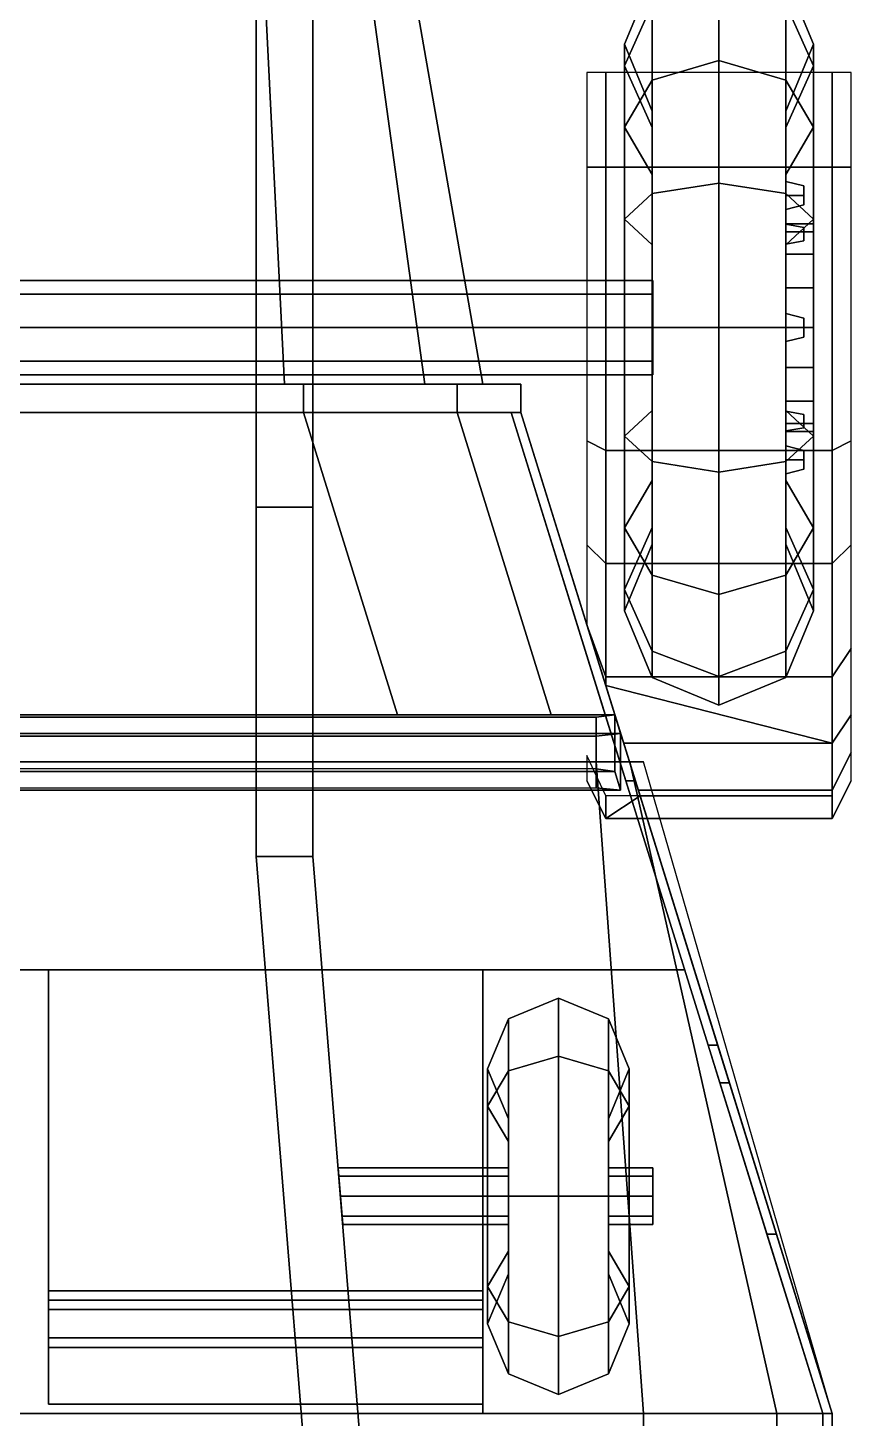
# Model space of a CAD drawing. Header units: millimetres. Extents: x -0.9 to 0.9, y -1.94 to 2.15.
# Drawn here: x 0.028 to 0.9, y -0.085 to 1.388 of the extents above; entities that cross this region are included whole.
import ezdxf

# ---------------------------------------------------------------- set-up
doc = ezdxf.new("R2010")
doc.units = ezdxf.units.MM
for name, color, linetype in [('fenders', 6, 'Continuous'), ('frame', 5, 'Continuous'), ('internals', 3, 'Continuous'), ('tent', 4, 'Continuous'), ('wheels', 2, 'Continuous')]:
    doc.layers.add(name, color=color, linetype=linetype)

msp = doc.modelspace()

# ---------------------------------------------------------------- linework, layer by layer
for points in [[(-0.51, 1.01, 0.62), (-0.37, 1.81, 0.62), (0.37, 1.81, 0.62), (0.51, 1.01, 0.62)], [(0.26, 1.81, 1.08), (-0.26, 1.81, 1.08), (-0.3, 1.01, 1.18), (0.3, 1.01, 1.18)], [(0.3378, 1.81, 1.0478), (0.26, 1.81, 1.08), (0.3, 1.01, 1.18), (0.4485, 1.01, 1.1185)], [(0.37, 1.81, 0.97), (0.3378, 1.81, 1.0478), (0.4485, 1.01, 1.1185), (0.51, 1.01, 0.97)], [(0.51, 1.01, 0.62), (0.37, 1.81, 0.62), (0.37, 1.81, 0.97), (0.51, 1.01, 0.97)], [(0.55, 1.01, 0.62), (0.55, 0.98, 0.62), (-0.55, 0.98, 0.62), (-0.55, 1.01, 0.62)], [(-0.3, 1.01, 1.18), (-0.32, 1.01, 1.2), (0.32, 1.01, 1.2), (0.3, 1.01, 1.18)], [(-0.32, 1.01, 1.2), (-0.32, 0.98, 1.2), (0.32, 0.98, 1.2), (0.32, 1.01, 1.2)], [(0.4485, 1.01, 1.1185), (0.3, 1.01, 1.18), (0.32, 1.01, 1.2), (0.4826, 1.01, 1.1326)], [(0.4826, 1.01, 1.1326), (0.32, 1.01, 1.2), (0.32, 0.98, 1.2), (0.4826, 0.98, 1.1326)], [(0.55, 1.01, 0.97), (0.51, 1.01, 0.97), (0.4485, 1.01, 1.1185), (0.4826, 1.01, 1.1326)], [(0.55, 1.01, 0.97), (0.4826, 1.01, 1.1326), (0.4826, 0.98, 1.1326), (0.55, 0.98, 0.97)], [(0.55, 1.01, 0.62), (0.51, 1.01, 0.62), (0.51, 1.01, 0.97), (0.55, 1.01, 0.97)], [(0.55, 0.98, 0.97), (0.55, 0.98, 0.62), (0.55, 1.01, 0.62), (0.55, 1.01, 0.97)], [(0.32, 0.98, 1.2), (-0.32, 0.98, 1.2), (-0.4196, 0.66, 1.3), (0.4196, 0.66, 1.3)], [(0.4826, 0.98, 1.1326), (0.32, 0.98, 1.2), (0.4196, 0.66, 1.3), (0.5823, 0.66, 1.2326)], [(0.55, 0.98, 0.97), (0.4826, 0.98, 1.1326), (0.5823, 0.66, 1.2326), (0.6496, 0.66, 1.07)], [(0.7586, 0.31, 0.86), (0.88, -0.08, 0.62), (0.55, 0.98, 0.62), (0.6714, 0.59, 0.86)], [(0.6496, 0.66, 0.86), (0.6714, 0.59, 0.86), (0.55, 0.98, 0.62), (0.6496, 0.66, 0.86)], [(0.55, 0.98, 0.62), (0.55, 0.98, 0.97), (0.6496, 0.66, 1.07), (0.6496, 0.66, 0.86)], [(-0.6496, 0.66, 1.3), (-0.63, 0.6573, 1.32), (0.63, 0.6573, 1.32), (0.6496, 0.66, 1.3)], [(-0.63, 0.6573, 1.32), (-0.63, 0.6373, 1.32), (0.63, 0.6373, 1.32), (0.63, 0.6573, 1.32)], [(0.5823, 0.66, 1.2326), (0.4196, 0.66, 1.3), (0.6496, 0.66, 1.3)], [(0.6496, 0.6, 1.74), (0.6496, 0.66, 1.3), (0.63, 0.6573, 1.32), (0.63, 0.6027, 1.72)], [(0.63, 0.6027, 1.72), (0.63, 0.6573, 1.32), (0.63, 0.6373, 1.32), (0.63, 0.5827, 1.72)], [(0.6558, 0.58, 1.74), (0.6558, 0.64, 1.3), (0.6496, 0.66, 1.3), (0.6496, 0.6, 1.74)], [(0.6496, 0.66, 1.3), (0.6558, 0.64, 1.3), (0.6558, 0.64, 1.07), (0.6496, 0.66, 1.07)], [(0.6496, 0.66, 0.94), (0.6714, 0.59, 0.86), (0.6496, 0.66, 0.86), (0.6496, 0.66, 0.94)], [(-0.63, 0.6373, 1.32), (-0.6558, 0.64, 1.3), (0.6558, 0.64, 1.3), (0.63, 0.6373, 1.32)], [(0.63, 0.5827, 1.72), (0.63, 0.6373, 1.32), (0.6558, 0.64, 1.3), (0.6558, 0.58, 1.74)], [(-0.6496, 0.6, 1.74), (-0.6558, 0.58, 1.74), (0.6558, 0.58, 1.74), (0.6496, 0.6, 1.74)], [(-0.63, 0.6027, 1.72), (-0.6496, 0.6, 1.74), (0.6496, 0.6, 1.74), (0.63, 0.6027, 1.72)], [(-0.6558, 0.58, 1.74), (-0.63, 0.5827, 1.72), (0.63, 0.5827, 1.72), (0.6558, 0.58, 1.74)], [(0.51, 0.39, 0.78), (0.51, 0.39, 0.68), (0.05, 0.39, 0.68), (0.05, 0.39, 0.78)], [(0.05, 0.39, 0.78), (0.05, 0.03, 0.75), (0.51, 0.03, 0.75), (0.51, 0.39, 0.78)], [(0.05, 0.39, 0.68), (0.05, 0, 0.68), (0.05, 0.03, 0.75), (0.05, 0.39, 0.78)], [(0.51, 0.03, 0.75), (0.51, 0, 0.68), (0.51, 0.39, 0.68), (0.51, 0.39, 0.78)], [(0.771, 0.27, 0.9), (0.88, -0.08, 0.62), (0.88, -0.08, 0.62), (0.7586, 0.31, 0.86)], [(0.8208, 0.11, 1.3), (0.88, -0.08, 0.62), (0.88, -0.08, 0.62), (0.771, 0.27, 0.9)], [(0.88, -0.08, 0.97), (0.88, -0.08, 0.62), (0.88, -0.08, 0.62), (0.8208, 0.11, 1.3)], [(0.88, -0.08, 1.3), (0.88, -0.08, 0.97), (0.88, -0.08, 0.97), (0.8208, 0.11, 1.3)], [(0.05, 0.05, 0.95), (0.05, 0.05, 1.11), (0.51, 0.05, 1.11), (0.51, 0.05, 0.95)], [(0.51, 0.05, 0.95), (0.51, 0, 0.93), (0.05, 0, 0.93), (0.05, 0.05, 0.95)], [(0.05, 0.05, 1.11), (0.05, 0.04, 1.21), (0.51, 0.04, 1.21), (0.51, 0.05, 1.11)], [(0.05, -0.07, 1.26), (0.05, -0.01, 1.26), (0.05, 0.04, 1.21), (0.05, 0.05, 1.11)], [(0.05, 0, 0.93), (0.05, -0.07, 1.26), (0.05, 0.05, 1.11), (0.05, 0.05, 0.95)], [(0.51, 0.04, 1.21), (0.51, -0.01, 1.26), (0.51, -0.07, 1.26), (0.51, 0.05, 1.11)], [(0.51, 0.05, 1.11), (0.51, -0.07, 1.26), (0.51, 0, 0.93), (0.51, 0.05, 0.95)], [(0.05, 0.04, 1.21), (0.05, -0.01, 1.26), (0.51, -0.01, 1.26), (0.51, 0.04, 1.21)], [(0.05, 0.03, 0.75), (0.05, 0, 0.93), (0.51, 0, 0.93), (0.51, 0.03, 0.75)], [(0.05, 0, 0.68), (0.05, -0.07, 1.26), (0.05, 0, 0.93), (0.05, 0.03, 0.75)], [(0.51, 0, 0.93), (0.51, -0.07, 1.26), (0.51, 0, 0.68), (0.51, 0.03, 0.75)], [(0.51, 0, 0.68), (0.51, -0.07, 1.26), (0.05, -0.07, 1.26), (0.05, 0, 0.68)], [(0.51, -0.07, 1.26), (0.51, -0.01, 1.26), (0.05, -0.01, 1.26), (0.05, -0.07, 1.26)], [(0.88, -0.5, 0.97), (0.88, -0.6, 0.62), (0.88, -0.08, 0.62), (0.88, -0.08, 0.97)]]:
    msp.add_3dface(points)
at = {"layer": 'fenders'}
for points in [[(0.62, 1.34, 0.88), (0.62, 1.24, 0.91), (0.64, 1.24, 0.93), (0.64, 1.34, 0.9)], [(0.64, 1.34, 0.9), (0.64, 1.24, 0.93), (0.88, 1.24, 0.93), (0.88, 1.34, 0.9)], [(0.88, 1.34, 0.9), (0.88, 1.24, 0.93), (0.9, 1.24, 0.91), (0.9, 1.34, 0.88)], [(0.62, 1.24, 0.91), (0.62, 0.95, 0.91), (0.64, 0.94, 0.93), (0.64, 1.24, 0.93)], [(0.64, 1.24, 0.93), (0.64, 0.94, 0.93), (0.88, 0.94, 0.93), (0.88, 1.24, 0.93)], [(0.88, 1.24, 0.93), (0.88, 0.94, 0.93), (0.9, 0.95, 0.91), (0.9, 1.24, 0.91)], [(0.62, 0.95, 0.91), (0.62, 0.84, 0.88), (0.64, 0.82, 0.9), (0.64, 0.94, 0.93)], [(0.88, 0.94, 0.93), (0.88, 0.82, 0.9), (0.9, 0.84, 0.88), (0.9, 0.95, 0.91)], [(0.64, 0.94, 0.93), (0.64, 0.82, 0.9), (0.88, 0.82, 0.9), (0.88, 0.94, 0.93)], [(0.62, 0.84, 0.88), (0.62, 0.7552, 0.8183), (0.64, 0.7, 0.82), (0.64, 0.82, 0.9)], [(0.88, 0.82, 0.9), (0.88, 0.7, 0.82), (0.9, 0.73, 0.8), (0.9, 0.84, 0.88)], [(0.64, 0.82, 0.9), (0.64, 0.7, 0.82), (0.88, 0.7, 0.82), (0.88, 0.82, 0.9)], [(0.62, 0.7552, 0.8183), (0.62, 0.7552, 0.8183), (0.64, 0.6909, 0.8096), (0.64, 0.7, 0.82)], [(0.88, 0.7, 0.82), (0.88, 0.63, 0.74), (0.9, 0.66, 0.71), (0.9, 0.73, 0.8)], [(0.64, 0.7, 0.82), (0.64, 0.6909, 0.8096), (0.88, 0.63, 0.74), (0.88, 0.7, 0.82)], [(0.64, 0.6909, 0.8096), (0.659, 0.63, 0.74), (0.88, 0.63, 0.74)], [(0.88, 0.63, 0.74), (0.88, 0.58, 0.64), (0.9, 0.62, 0.63), (0.9, 0.66, 0.71)], [(0.659, 0.63, 0.74), (0.6745, 0.58, 0.64), (0.88, 0.58, 0.64), (0.88, 0.63, 0.74)], [(0.88, 0.58, 0.64), (0.88, 0.55, 0.54), (0.9, 0.59, 0.53), (0.9, 0.62, 0.63)], [(0.62, 0.617, 0.62), (0.62, 0.59, 0.53), (0.64, 0.55, 0.54), (0.64, 0.574, 0.62)], [(0.62, 0.59, 0.53), (0.62, 0.59, 0.49), (0.64, 0.55, 0.49), (0.64, 0.55, 0.54)], [(0.88, 0.55, 0.54), (0.88, 0.55, 0.49), (0.9, 0.59, 0.49), (0.9, 0.59, 0.53)], [(0.6745, 0.58, 0.64), (0.6764, 0.574, 0.62), (0.88, 0.574, 0.62), (0.88, 0.58, 0.64)], [(0.64, 0.574, 0.62), (0.64, 0.55, 0.54), (0.64, 0.55, 0.54), (0.6764, 0.574, 0.62)], [(0.6764, 0.574, 0.62), (0.64, 0.55, 0.54), (0.88, 0.55, 0.54), (0.88, 0.574, 0.62)], [(0.64, 0.55, 0.54), (0.64, 0.55, 0.49), (0.88, 0.55, 0.49), (0.88, 0.55, 0.54)]]:
    msp.add_3dface(points, dxfattribs=at)
at = {"layer": 'frame'}
for points in [[(0.27, 2, 0.5), (0.33, 2, 0.5), (0.33, 0.88, 0.5), (0.27, 0.88, 0.5)], [(0.27, 0.88, 0.5), (0.27, 0.51, 0.63), (0.27, 1.51, 0.63), (0.27, 2, 0.5)], [(0.33, 2, 0.5), (0.33, 1.51, 0.63), (0.33, 0.51, 0.63), (0.33, 0.88, 0.5)], [(0.69, 1.12, 0.4), (0.69, 1.1054, 0.3646), (-0.69, 1.1054, 0.3646), (-0.69, 1.12, 0.4)], [(0.69, 1.1054, 0.4354), (0.69, 1.12, 0.4), (-0.69, 1.12, 0.4), (-0.69, 1.1054, 0.4354)], [(0.69, 1.1054, 0.3646), (0.69, 1.07, 0.35), (-0.69, 1.07, 0.35), (-0.69, 1.1054, 0.3646)], [(0.69, 1.07, 0.45), (0.69, 1.1054, 0.4354), (-0.69, 1.1054, 0.4354), (-0.69, 1.07, 0.45)], [(0.69, 1.07, 0.35), (0.69, 1.0346, 0.3646), (-0.69, 1.0346, 0.3646), (-0.69, 1.07, 0.35)], [(0.69, 1.0346, 0.4354), (0.69, 1.07, 0.45), (-0.69, 1.07, 0.45), (-0.69, 1.0346, 0.4354)], [(0.69, 1.0346, 0.3646), (0.69, 1.02, 0.4), (-0.69, 1.02, 0.4), (-0.69, 1.0346, 0.3646)], [(0.69, 1.02, 0.4), (0.69, 1.0346, 0.4354), (-0.69, 1.0346, 0.4354), (-0.69, 1.02, 0.4)], [(0.27, 0.88, 0.5), (0.33, 0.88, 0.5), (0.33, 0.51, 0.45), (0.27, 0.51, 0.45)], [(0.27, 0.51, 0.45), (0.27, 0.51, 0.63), (0.27, 0.51, 0.63), (0.27, 0.88, 0.5)], [(0.33, 0.88, 0.5), (0.33, 0.51, 0.63), (0.33, 0.51, 0.63), (0.33, 0.51, 0.45)], [(0.27, 0.51, 0.45), (0.33, 0.51, 0.45), (0.41, -0.48, 0.45), (0.35, -0.48, 0.45)], [(0.35, -0.48, 0.45), (0.35, -0.48, 0.63), (0.27, 0.51, 0.63), (0.27, 0.51, 0.45)], [(0.33, 0.51, 0.45), (0.33, 0.51, 0.63), (0.41, -0.48, 0.63), (0.41, -0.48, 0.45)], [(0.537, 0.18, 0.5), (0.537, 0.1712, 0.4788), (0.3574, 0.1712, 0.4788), (0.3567, 0.18, 0.5)], [(0.537, 0.1712, 0.5212), (0.537, 0.18, 0.5), (0.3567, 0.18, 0.5), (0.3574, 0.1712, 0.5212)], [(0.537, 0.1712, 0.4788), (0.537, 0.15, 0.47), (0.3591, 0.15, 0.47), (0.3574, 0.1712, 0.4788)], [(0.537, 0.15, 0.53), (0.537, 0.1712, 0.5212), (0.3574, 0.1712, 0.5212), (0.3591, 0.15, 0.53)], [(0.537, 0.1288, 0.5212), (0.537, 0.15, 0.53), (0.3591, 0.15, 0.53), (0.3608, 0.1288, 0.5212)], [(0.537, 0.15, 0.47), (0.537, 0.1288, 0.4788), (0.3608, 0.1288, 0.4788), (0.3591, 0.15, 0.47)], [(0.537, 0.12, 0.5), (0.537, 0.1288, 0.5212), (0.3608, 0.1288, 0.5212), (0.3615, 0.12, 0.5)], [(0.537, 0.1288, 0.4788), (0.537, 0.12, 0.5), (0.3615, 0.12, 0.5), (0.3608, 0.1288, 0.4788)]]:
    msp.add_3dface(points, dxfattribs=at)
at = {"layer": 'internals'}
for points in [[(-0.54, 0.98, 0.63), (-0.7237, 0.39, 0.63), (0.7237, 0.39, 0.63), (0.54, 0.98, 0.63)], [(0.54, 0.98, 0.63), (0.54, 0.98, 0.97), (-0.54, 0.98, 0.97), (-0.54, 0.98, 0.63)], [(0.6614, 0.59, 0.86), (0.6396, 0.66, 0.94), (0.54, 0.98, 0.97), (0.54, 0.98, 0.63)], [(0.7486, 0.31, 0.86), (0.6614, 0.59, 0.86), (0.54, 0.98, 0.63), (0.87, -0.08, 0.63)], [(0.6396, 0.66, 0.94), (0.6396, 0.66, 1.07), (0.54, 0.98, 0.97)], [(0.6496, 0.66, 0.94), (0.6496, 0.66, 1.07), (0.6396, 0.66, 1.07), (0.6396, 0.66, 0.94)], [(0.6714, 0.59, 0.86), (0.6496, 0.66, 0.94), (0.6396, 0.66, 0.94), (0.6614, 0.59, 0.86)], [(0.6558, 0.64, 1.3), (-0.6558, 0.64, 1.3), (-0.6558, 0.64, 1.07), (0.6558, 0.64, 1.07)], [(0.7586, 0.31, 0.86), (0.6714, 0.59, 0.86), (0.6614, 0.59, 0.86), (0.7486, 0.31, 0.86)], [(-0.51, 0.39, 0.63), (-0.51, -0.08, 0.63), (0.51, -0.08, 0.63), (0.51, 0.39, 0.63)], [(0.51, 0.39, 0.76), (0.51, 0.39, 0.63), (0.51, -0.08, 0.63), (0.51, -0.08, 0.76)], [(0.7237, 0.39, 0.76), (0.7237, 0.39, 0.63), (0.51, 0.39, 0.63), (0.51, 0.39, 0.76)], [(0.87, -0.08, 0.76), (0.7237, 0.39, 0.76), (0.51, 0.39, 0.76), (0.51, -0.08, 0.76)], [(0.761, 0.27, 0.9), (0.7486, 0.31, 0.86), (0.87, -0.08, 0.63), (0.87, -0.08, 0.97)], [(0.771, 0.27, 0.9), (0.7586, 0.31, 0.86), (0.7486, 0.31, 0.86), (0.761, 0.27, 0.9)], [(0.87, -0.08, 1.3), (0.8108, 0.11, 1.3), (0.761, 0.27, 0.9), (0.87, -0.08, 0.97)], [(0.8208, 0.11, 1.3), (0.771, 0.27, 0.9), (0.761, 0.27, 0.9), (0.8108, 0.11, 1.3)], [(0.88, -0.08, 1.3), (0.8208, 0.11, 1.3), (0.8108, 0.11, 1.3), (0.87, -0.08, 1.3)], [(0.6, -1.35, 0.76), (0.6, -0.57, 0.76), (-0.6, -0.08, 0.76), (-0.6, -1.35, 0.76)], [(0.87, -0.57, 0.76), (0.87, -0.08, 0.76), (-0.6, -0.08, 0.76), (0.6, -0.57, 0.76)], [(0.51, -0.08, 0.76), (0.51, -0.08, 0.63), (-0.51, -0.08, 0.63), (-0.51, -0.08, 0.76)], [(0.87, -0.5, 0.97), (0.87, -0.08, 0.97), (0.87, -0.08, 0.76), (0.87, -0.57, 0.76)], [(0.88, -0.08, 0.97), (0.88, -0.08, 1.3), (0.87, -0.08, 1.3), (0.87, -0.08, 0.97)], [(0.88, -0.5, 0.97), (0.88, -0.08, 0.97), (0.87, -0.08, 0.97), (0.87, -0.5, 0.97)]]:
    msp.add_3dface(points, dxfattribs=at)
at = {"layer": 'tent'}
for points in [[(0.68, 0.61, 1.72), (-0.68, 0.61, 1.72), (-0.6654, 0.61, 1.7554), (0.6654, 0.61, 1.7554)], [(0.63, 0.61, 1.77), (-0.63, 0.61, 1.77), (-0.68, -0.08, 1.99), (0.68, -0.08, 1.99)], [(0.6654, 0.61, 1.7554), (-0.6654, 0.61, 1.7554), (-0.63, 0.61, 1.77), (0.63, 0.61, 1.77)], [(0.6654, 0.61, 1.7554), (0.63, 0.61, 1.77), (0.68, -0.08, 1.99), (0.8214, -0.08, 1.9314)], [(0.68, 0.61, 1.72), (0.6654, 0.61, 1.7554), (0.8214, -0.08, 1.9314), (0.88, -0.08, 1.79)], [(0.68, -0.08, 1.99), (-0.68, -0.08, 1.99), (-0.68, -1.61, 1.99), (0.68, -1.61, 1.99)], [(0.8214, -0.08, 1.9314), (0.68, -0.08, 1.99), (0.68, -1.61, 1.99), (0.8214, -1.61, 1.9314)], [(0.88, -0.08, 1.79), (0.8214, -0.08, 1.9314), (0.8214, -1.61, 1.9314), (0.88, -1.61, 1.79)], [(0.88, -0.68, 1.74), (0.88, -0.08, 1.79), (0.88, -1.61, 1.79), (0.88, -1.0745, 1.74)], [(0.88, -0.56, 1.32), (0.88, -0.08, 1.79), (0.88, -0.68, 1.74), (0.88, -0.68, 1.37)]]:
    msp.add_3dface(points, dxfattribs=at)
at = {"layer": 'wheels'}
for points in [[(0.66, 1.3472, 0.5148), (0.6893, 1.4125, 0.5419), (0.6893, 1.4407, 0.4), (0.66, 1.37, 0.4)], [(0.66, 1.37, 0.4), (0.6893, 1.4407, 0.4), (0.6893, 1.4125, 0.2581), (0.66, 1.3472, 0.2852)], [(0.6893, 1.3321, 0.6621), (0.76, 1.3528, 0.6828), (0.76, 1.4396, 0.5531), (0.6893, 1.4125, 0.5419)], [(0.6893, 1.4125, 0.2581), (0.76, 1.4396, 0.2469), (0.76, 1.3528, 0.1172), (0.6893, 1.3321, 0.1379)], [(0.76, 1.3528, 0.6828), (0.8307, 1.3321, 0.6621), (0.8307, 1.4125, 0.5419), (0.76, 1.4396, 0.5531)], [(0.76, 1.4396, 0.2469), (0.8307, 1.4125, 0.2581), (0.8307, 1.3321, 0.1379), (0.76, 1.3528, 0.1172)], [(0.8307, 1.4125, 0.5419), (0.86, 1.3472, 0.5148), (0.86, 1.37, 0.4), (0.8307, 1.4407, 0.4)], [(0.8307, 1.4407, 0.4), (0.86, 1.37, 0.4), (0.86, 1.3472, 0.2852), (0.8307, 1.4125, 0.2581)], [(0.66, 1.2821, 0.6121), (0.6893, 1.3321, 0.6621), (0.6893, 1.4125, 0.5419), (0.66, 1.3472, 0.5148)], [(0.66, 1.3472, 0.2852), (0.6893, 1.4125, 0.2581), (0.6893, 1.3321, 0.1379), (0.66, 1.2821, 0.1879)], [(0.8307, 1.3321, 0.6621), (0.86, 1.2821, 0.6121), (0.86, 1.3472, 0.5148), (0.8307, 1.4125, 0.5419)], [(0.8307, 1.4125, 0.2581), (0.86, 1.3472, 0.2852), (0.86, 1.2821, 0.1879), (0.8307, 1.3321, 0.1379)], [(0.6893, 1.2818, 0.4877), (0.66, 1.3472, 0.5148), (0.66, 1.37, 0.4), (0.6893, 1.2993, 0.4)], [(0.6893, 1.2993, 0.4), (0.66, 1.37, 0.4), (0.66, 1.3472, 0.2852), (0.6893, 1.2818, 0.3123)], [(0.86, 1.3472, 0.5148), (0.8307, 1.2818, 0.4877), (0.8307, 1.2993, 0.4), (0.86, 1.37, 0.4)], [(0.86, 1.37, 0.4), (0.8307, 1.2993, 0.4), (0.8307, 1.2818, 0.3123), (0.86, 1.3472, 0.2852)], [(0.6893, 1.2321, 0.5621), (0.66, 1.2821, 0.6121), (0.66, 1.3472, 0.5148), (0.6893, 1.2818, 0.4877)], [(0.6893, 1.2818, 0.3123), (0.66, 1.3472, 0.2852), (0.66, 1.2821, 0.1879), (0.6893, 1.2321, 0.2379)], [(0.6893, 1.2119, 0.7425), (0.76, 1.2231, 0.7696), (0.76, 1.3528, 0.6828), (0.6893, 1.3321, 0.6621)], [(0.6893, 1.3321, 0.1379), (0.76, 1.3528, 0.1172), (0.76, 1.2231, 0.0304), (0.6893, 1.2119, 0.0575)], [(0.76, 1.2231, 0.7696), (0.8307, 1.2119, 0.7425), (0.8307, 1.3321, 0.6621), (0.76, 1.3528, 0.6828)], [(0.76, 1.3528, 0.1172), (0.8307, 1.3321, 0.1379), (0.8307, 1.2119, 0.0575), (0.76, 1.2231, 0.0304)], [(0.86, 1.2821, 0.6121), (0.8307, 1.2321, 0.5621), (0.8307, 1.2818, 0.4877), (0.86, 1.3472, 0.5148)], [(0.86, 1.3472, 0.2852), (0.8307, 1.2818, 0.3123), (0.8307, 1.2321, 0.2379), (0.86, 1.2821, 0.1879)], [(0.66, 1.1848, 0.6772), (0.6893, 1.2119, 0.7425), (0.6893, 1.3321, 0.6621), (0.66, 1.2821, 0.6121)], [(0.66, 1.2821, 0.1879), (0.6893, 1.3321, 0.1379), (0.6893, 1.2119, 0.0575), (0.66, 1.1848, 0.1228)], [(0.8307, 1.2119, 0.7425), (0.86, 1.1848, 0.6772), (0.86, 1.2821, 0.6121), (0.8307, 1.3321, 0.6621)], [(0.8307, 1.3321, 0.1379), (0.86, 1.2821, 0.1879), (0.86, 1.1848, 0.1228), (0.8307, 1.2119, 0.0575)], [(0.6893, 1.2818, 0.4877), (0.6893, 1.2993, 0.4), (0.6893, 1.2818, 0.3123), (0.6893, 1.2321, 0.2379)], [(0.8307, 1.2818, 0.4877), (0.8307, 1.21, 0.4148), (0.8307, 1.2248, 0.4), (0.8307, 1.2993, 0.4)], [(0.8307, 1.2993, 0.4), (0.8307, 1.2248, 0.4), (0.8307, 1.21, 0.3852), (0.8307, 1.2818, 0.3123)], [(0.6893, 1.1577, 0.6118), (0.66, 1.1848, 0.6772), (0.66, 1.2821, 0.6121), (0.6893, 1.2321, 0.5621)], [(0.6893, 1.2321, 0.2379), (0.66, 1.2821, 0.1879), (0.66, 1.1848, 0.1228), (0.6893, 1.1577, 0.1882)], [(0.6893, 1.2321, 0.5621), (0.6893, 1.2818, 0.4877), (0.6893, 1.2321, 0.2379), (0.6893, 1.1577, 0.1882)], [(0.86, 1.1848, 0.6772), (0.8307, 1.1577, 0.6118), (0.8307, 1.2321, 0.5621), (0.86, 1.2821, 0.6121)], [(0.86, 1.2821, 0.1879), (0.8307, 1.2321, 0.2379), (0.8307, 1.1577, 0.1882), (0.86, 1.1848, 0.1228)], [(0.8307, 1.21, 0.4148), (0.8307, 1.2818, 0.4877), (0.8307, 1.2818, 0.4877), (0.8307, 1.1716, 0.4421)], [(0.8307, 1.2818, 0.4877), (0.8307, 1.1795, 0.4885), (0.8307, 1.1795, 0.4885), (0.8307, 1.1716, 0.4421)], [(0.8307, 1.2321, 0.5621), (0.8307, 1.1795, 0.5095), (0.8307, 1.1795, 0.4885), (0.8307, 1.2818, 0.4877)], [(0.8307, 1.1795, 0.3115), (0.8307, 1.2818, 0.3123), (0.8307, 1.2818, 0.3123), (0.8307, 1.1716, 0.3579)], [(0.8307, 1.2818, 0.3123), (0.8307, 1.1795, 0.3115), (0.8307, 1.1795, 0.2905), (0.8307, 1.2321, 0.2379)], [(0.8307, 1.2818, 0.3123), (0.8307, 1.21, 0.3852), (0.8307, 1.21, 0.3852), (0.8307, 1.1716, 0.3579)], [(0.6893, 1.1577, 0.6118), (0.6893, 1.2321, 0.5621), (0.6893, 1.1577, 0.1882), (0.6893, 1.07, 0.1707)], [(0.6893, 1.07, 0.7707), (0.76, 1.07, 0.8), (0.76, 1.2231, 0.7696), (0.6893, 1.2119, 0.7425)], [(0.6893, 1.2119, 0.0575), (0.76, 1.2231, 0.0304), (0.76, 1.07), (0.6893, 1.07, 0.0293)], [(0.76, 1.07, 0.8), (0.8307, 1.07, 0.7707), (0.8307, 1.2119, 0.7425), (0.76, 1.2231, 0.7696)], [(0.76, 1.2231, 0.0304), (0.8307, 1.2119, 0.0575), (0.8307, 1.07, 0.0293), (0.76, 1.07)], [(0.8307, 1.1577, 0.6118), (0.8307, 1.1585, 0.5095), (0.8307, 1.1795, 0.5095), (0.8307, 1.2321, 0.5621)], [(0.8307, 1.2321, 0.2379), (0.8307, 1.1795, 0.2905), (0.8307, 1.1585, 0.2905), (0.8307, 1.1577, 0.1882)], [(0.8307, 1.2248, 0.4), (0.8307, 1.21, 0.4148), (0.85, 1.21, 0.41), (0.85, 1.22, 0.4)], [(0.8307, 1.21, 0.3852), (0.8307, 1.2248, 0.4), (0.85, 1.22, 0.4), (0.85, 1.21, 0.39)], [(0.66, 1.07, 0.7), (0.6893, 1.07, 0.7707), (0.6893, 1.2119, 0.7425), (0.66, 1.1848, 0.6772)], [(0.66, 1.1848, 0.1228), (0.6893, 1.2119, 0.0575), (0.6893, 1.07, 0.0293), (0.66, 1.07, 0.1)], [(0.8307, 1.07, 0.7707), (0.86, 1.07, 0.7), (0.86, 1.1848, 0.6772), (0.8307, 1.2119, 0.7425)], [(0.8307, 1.2119, 0.0575), (0.86, 1.1848, 0.1228), (0.86, 1.07, 0.1), (0.8307, 1.07, 0.0293)], [(0.8307, 1.1952, 0.4), (0.8307, 1.21, 0.4148), (0.8307, 1.1716, 0.4421), (0.8307, 1.18, 0.4)], [(0.8307, 1.21, 0.4148), (0.8307, 1.1952, 0.4), (0.85, 1.2, 0.4), (0.85, 1.21, 0.41)], [(0.8307, 1.1952, 0.4), (0.8307, 1.21, 0.3852), (0.85, 1.21, 0.39), (0.85, 1.2, 0.4)], [(0.8307, 1.21, 0.3852), (0.8307, 1.1952, 0.4), (0.8307, 1.18, 0.4), (0.8307, 1.1716, 0.3579)], [(0.85, 1.21, 0.39), (0.85, 1.22, 0.4), (0.85, 1.21, 0.41), (0.85, 1.2, 0.4)], [(0.6893, 1.07, 0.6293), (0.66, 1.07, 0.7), (0.66, 1.1848, 0.6772), (0.6893, 1.1577, 0.6118)], [(0.6893, 1.1577, 0.1882), (0.66, 1.1848, 0.1228), (0.66, 1.07, 0.1), (0.6893, 1.07, 0.1707)], [(0.86, 1.07, 0.7), (0.8307, 1.07, 0.6293), (0.8307, 1.1577, 0.6118), (0.86, 1.1848, 0.6772)], [(0.86, 1.1848, 0.1228), (0.8307, 1.1577, 0.1882), (0.8307, 1.07, 0.1707), (0.86, 1.07, 0.1)], [(0.8307, 1.18, 0.4), (0.8307, 1.1716, 0.4421), (0.86, 1.1716, 0.4421), (0.86, 1.18, 0.4)], [(0.8307, 1.1716, 0.3579), (0.8307, 1.18, 0.4), (0.86, 1.18, 0.4), (0.86, 1.1716, 0.3579)], [(0.8307, 1.1795, 0.4885), (0.8307, 1.1585, 0.4885), (0.8307, 1.1478, 0.4778), (0.8307, 1.1716, 0.4421)], [(0.8307, 1.1795, 0.5095), (0.8307, 1.1585, 0.5095), (0.85, 1.1619, 0.5061), (0.85, 1.1761, 0.5061)], [(0.8307, 1.1795, 0.4885), (0.8307, 1.1795, 0.5095), (0.85, 1.1761, 0.5061), (0.85, 1.1761, 0.4919)], [(0.8307, 1.1585, 0.4885), (0.8307, 1.1795, 0.4885), (0.85, 1.1761, 0.4919), (0.85, 1.1619, 0.4919)], [(0.8307, 1.1585, 0.3115), (0.8307, 1.1795, 0.3115), (0.8307, 1.1716, 0.3579), (0.8307, 1.1478, 0.3222)], [(0.8307, 1.1795, 0.3115), (0.8307, 1.1585, 0.3115), (0.85, 1.1619, 0.3081), (0.85, 1.1761, 0.3081)], [(0.8307, 1.1795, 0.2905), (0.8307, 1.1795, 0.3115), (0.85, 1.1761, 0.3081), (0.85, 1.1761, 0.2939)], [(0.8307, 1.1585, 0.2905), (0.8307, 1.1795, 0.2905), (0.85, 1.1761, 0.2939), (0.85, 1.1619, 0.2939)], [(0.86, 1.1716, 0.4421), (0.86, 0.9922, 0.3222), (0.86, 1.0279, 0.2984), (0.86, 1.18, 0.4)], [(0.86, 1.18, 0.4), (0.86, 1.0279, 0.2984), (0.86, 1.07, 0.29), (0.86, 1.1716, 0.3579)], [(0.8307, 1.1716, 0.4421), (0.8307, 1.1478, 0.4778), (0.86, 1.1478, 0.4778), (0.86, 1.1716, 0.4421)], [(0.8307, 1.1478, 0.3222), (0.8307, 1.1716, 0.3579), (0.86, 1.1716, 0.3579), (0.86, 1.1478, 0.3222)], [(0.85, 1.1761, 0.4919), (0.85, 1.1761, 0.5061), (0.85, 1.1619, 0.5061), (0.85, 1.1619, 0.4919)], [(0.85, 1.1619, 0.2939), (0.85, 1.1761, 0.2939), (0.85, 1.1761, 0.3081), (0.85, 1.1619, 0.3081)], [(0.86, 1.1716, 0.3579), (0.86, 1.07, 0.29), (0.86, 1.1121, 0.2984), (0.86, 1.1478, 0.3222)], [(0.86, 1.1478, 0.4778), (0.86, 0.9684, 0.3579), (0.86, 0.9922, 0.3222), (0.86, 1.1716, 0.4421)], [(0.6893, 1.07, 0.6293), (0.6893, 1.1577, 0.6118), (0.6893, 1.07, 0.1707), (0.6893, 0.9823, 0.1882)], [(0.8307, 1.1585, 0.5095), (0.8307, 1.1585, 0.4885), (0.85, 1.1619, 0.4919), (0.85, 1.1619, 0.5061)], [(0.8307, 1.1585, 0.3115), (0.8307, 1.1585, 0.2905), (0.85, 1.1619, 0.2939), (0.85, 1.1619, 0.3081)], [(0.8307, 1.1585, 0.5095), (0.8307, 1.1577, 0.6118), (0.8307, 1.1577, 0.6118), (0.8307, 1.1121, 0.5016)], [(0.8307, 1.1585, 0.4885), (0.8307, 1.1585, 0.5095), (0.8307, 1.1121, 0.5016), (0.8307, 1.1478, 0.4778)], [(0.8307, 1.1577, 0.1882), (0.8307, 1.1585, 0.2905), (0.8307, 1.1585, 0.2905), (0.8307, 1.1121, 0.2984)], [(0.8307, 1.1585, 0.2905), (0.8307, 1.1585, 0.3115), (0.8307, 1.1478, 0.3222), (0.8307, 1.1121, 0.2984)], [(0.8307, 1.1577, 0.6118), (0.8307, 1.0848, 0.54), (0.8307, 1.0848, 0.54), (0.8307, 1.1121, 0.5016)], [(0.8307, 1.07, 0.6293), (0.8307, 1.07, 0.5548), (0.8307, 1.0848, 0.54), (0.8307, 1.1577, 0.6118)], [(0.8307, 1.0848, 0.26), (0.8307, 1.1577, 0.1882), (0.8307, 1.1577, 0.1882), (0.8307, 1.1121, 0.2984)], [(0.8307, 1.1577, 0.1882), (0.8307, 1.0848, 0.26), (0.8307, 1.07, 0.2452), (0.8307, 1.07, 0.1707)], [(0.8307, 1.1478, 0.4778), (0.8307, 1.1121, 0.5016), (0.86, 1.1121, 0.5016), (0.86, 1.1478, 0.4778)], [(0.8307, 1.1121, 0.2984), (0.8307, 1.1478, 0.3222), (0.86, 1.1478, 0.3222), (0.86, 1.1121, 0.2984)], [(0.86, 1.1121, 0.5016), (0.86, 0.96, 0.4), (0.86, 0.9684, 0.3579), (0.86, 1.1478, 0.4778)], [(0.8307, 1.1121, 0.5016), (0.8307, 1.07, 0.51), (0.86, 1.07, 0.51), (0.86, 1.1121, 0.5016)], [(0.8307, 1.0848, 0.54), (0.8307, 1.07, 0.5252), (0.8307, 1.07, 0.51), (0.8307, 1.1121, 0.5016)], [(0.8307, 1.07, 0.29), (0.8307, 1.1121, 0.2984), (0.86, 1.1121, 0.2984), (0.86, 1.07, 0.29)], [(0.8307, 1.07, 0.2748), (0.8307, 1.0848, 0.26), (0.8307, 1.1121, 0.2984), (0.8307, 1.07, 0.29)], [(0.86, 1.07, 0.51), (0.86, 0.9684, 0.4421), (0.86, 0.96, 0.4), (0.86, 1.1121, 0.5016)], [(0.8307, 1.0848, 0.54), (0.8307, 1.07, 0.5548), (0.85, 1.07, 0.55), (0.85, 1.08, 0.54)], [(0.8307, 1.07, 0.5252), (0.8307, 1.0848, 0.54), (0.85, 1.08, 0.54), (0.85, 1.07, 0.53)], [(0.8307, 1.0848, 0.26), (0.8307, 1.07, 0.2748), (0.85, 1.07, 0.27), (0.85, 1.08, 0.26)], [(0.8307, 1.07, 0.2452), (0.8307, 1.0848, 0.26), (0.85, 1.08, 0.26), (0.85, 1.07, 0.25)], [(0.85, 1.08, 0.54), (0.85, 1.07, 0.55), (0.85, 1.06, 0.54), (0.85, 1.07, 0.53)], [(0.85, 1.06, 0.26), (0.85, 1.07, 0.25), (0.85, 1.08, 0.26), (0.85, 1.07, 0.27)], [(0.6893, 0.9823, 0.6118), (0.66, 0.9552, 0.6772), (0.66, 1.07, 0.7), (0.6893, 1.07, 0.6293)], [(0.66, 0.9552, 0.6772), (0.6893, 0.9281, 0.7425), (0.6893, 1.07, 0.7707), (0.66, 1.07, 0.7)], [(0.6893, 1.07, 0.1707), (0.66, 1.07, 0.1), (0.66, 0.9552, 0.1228), (0.6893, 0.9823, 0.1882)], [(0.66, 1.07, 0.1), (0.6893, 1.07, 0.0293), (0.6893, 0.9281, 0.0575), (0.66, 0.9552, 0.1228)], [(0.6893, 0.9281, 0.7425), (0.76, 0.9169, 0.7696), (0.76, 1.07, 0.8), (0.6893, 1.07, 0.7707)], [(0.6893, 1.07, 0.0293), (0.76, 1.07), (0.76, 0.9169, 0.0304), (0.6893, 0.9281, 0.0575)], [(0.6893, 0.9823, 0.6118), (0.6893, 1.07, 0.6293), (0.6893, 0.9823, 0.1882), (0.6893, 0.9079, 0.2379)], [(0.76, 0.9169, 0.7696), (0.8307, 0.9281, 0.7425), (0.8307, 1.07, 0.7707), (0.76, 1.07, 0.8)], [(0.76, 1.07), (0.8307, 1.07, 0.0293), (0.8307, 0.9281, 0.0575), (0.76, 0.9169, 0.0304)], [(0.86, 0.9552, 0.6772), (0.8307, 0.9823, 0.6118), (0.8307, 1.07, 0.6293), (0.86, 1.07, 0.7)], [(0.8307, 0.9281, 0.7425), (0.86, 0.9552, 0.6772), (0.86, 1.07, 0.7), (0.8307, 1.07, 0.7707)], [(0.8307, 1.07, 0.51), (0.8307, 1.0279, 0.5016), (0.86, 1.0279, 0.5016), (0.86, 1.07, 0.51)], [(0.8307, 1.07, 0.5252), (0.8307, 1.0552, 0.54), (0.8307, 1.0279, 0.5016), (0.8307, 1.07, 0.51)], [(0.8307, 0.9823, 0.6118), (0.8307, 1.0552, 0.54), (0.8307, 1.07, 0.5548), (0.8307, 1.07, 0.6293)], [(0.8307, 1.0552, 0.54), (0.8307, 1.07, 0.5252), (0.85, 1.07, 0.53), (0.85, 1.06, 0.54)], [(0.8307, 1.07, 0.5548), (0.8307, 1.0552, 0.54), (0.85, 1.06, 0.54), (0.85, 1.07, 0.55)], [(0.86, 1.07, 0.1), (0.8307, 1.07, 0.1707), (0.8307, 0.9823, 0.1882), (0.86, 0.9552, 0.1228)], [(0.8307, 1.07, 0.0293), (0.86, 1.07, 0.1), (0.86, 0.9552, 0.1228), (0.8307, 0.9281, 0.0575)], [(0.8307, 1.0279, 0.2984), (0.8307, 1.07, 0.29), (0.86, 1.07, 0.29), (0.86, 1.0279, 0.2984)], [(0.8307, 1.0552, 0.26), (0.8307, 1.07, 0.2748), (0.8307, 1.07, 0.29), (0.8307, 1.0279, 0.2984)], [(0.8307, 1.07, 0.1707), (0.8307, 1.07, 0.2452), (0.8307, 1.0552, 0.26), (0.8307, 0.9823, 0.1882)], [(0.8307, 1.0552, 0.26), (0.8307, 1.07, 0.2452), (0.85, 1.07, 0.25), (0.85, 1.06, 0.26)], [(0.8307, 1.07, 0.2748), (0.8307, 1.0552, 0.26), (0.85, 1.06, 0.26), (0.85, 1.07, 0.27)], [(0.86, 1.0279, 0.5016), (0.86, 0.9922, 0.4778), (0.86, 0.9684, 0.4421), (0.86, 1.07, 0.51)], [(0.8307, 1.0552, 0.54), (0.8307, 0.9823, 0.6118), (0.8307, 0.9823, 0.6118), (0.8307, 1.0279, 0.5016)], [(0.8307, 0.9823, 0.1882), (0.8307, 1.0552, 0.26), (0.8307, 1.0552, 0.26), (0.8307, 1.0279, 0.2984)], [(0.8307, 1.0279, 0.5016), (0.8307, 0.9922, 0.4778), (0.86, 0.9922, 0.4778), (0.86, 1.0279, 0.5016)], [(0.8307, 0.9823, 0.6118), (0.8307, 0.9815, 0.5095), (0.8307, 0.9815, 0.5095), (0.8307, 1.0279, 0.5016)], [(0.8307, 0.9815, 0.5095), (0.8307, 0.9815, 0.4885), (0.8307, 0.9922, 0.4778), (0.8307, 1.0279, 0.5016)], [(0.8307, 0.9922, 0.3222), (0.8307, 1.0279, 0.2984), (0.86, 1.0279, 0.2984), (0.86, 0.9922, 0.3222)], [(0.8307, 0.9815, 0.2905), (0.8307, 0.9823, 0.1882), (0.8307, 0.9823, 0.1882), (0.8307, 1.0279, 0.2984)], [(0.8307, 0.9815, 0.3115), (0.8307, 0.9815, 0.2905), (0.8307, 1.0279, 0.2984), (0.8307, 0.9922, 0.3222)], [(0.8307, 0.9922, 0.4778), (0.8307, 0.9684, 0.4421), (0.86, 0.9684, 0.4421), (0.86, 0.9922, 0.4778)], [(0.8307, 0.9815, 0.4885), (0.8307, 0.9605, 0.4885), (0.8307, 0.9684, 0.4421), (0.8307, 0.9922, 0.4778)], [(0.8307, 0.9684, 0.3579), (0.8307, 0.9922, 0.3222), (0.86, 0.9922, 0.3222), (0.86, 0.9684, 0.3579)], [(0.8307, 0.9605, 0.3115), (0.8307, 0.9815, 0.3115), (0.8307, 0.9922, 0.3222), (0.8307, 0.9684, 0.3579)], [(0.6893, 0.9079, 0.5621), (0.66, 0.8579, 0.6121), (0.66, 0.9552, 0.6772), (0.6893, 0.9823, 0.6118)], [(0.6893, 0.9823, 0.1882), (0.66, 0.9552, 0.1228), (0.66, 0.8579, 0.1879), (0.6893, 0.9079, 0.2379)], [(0.6893, 0.9079, 0.5621), (0.6893, 0.9823, 0.6118), (0.6893, 0.9079, 0.2379), (0.6893, 0.8582, 0.3123)], [(0.86, 0.8579, 0.6121), (0.8307, 0.9079, 0.5621), (0.8307, 0.9823, 0.6118), (0.86, 0.9552, 0.6772)], [(0.8307, 0.9079, 0.5621), (0.8307, 0.9605, 0.5095), (0.8307, 0.9815, 0.5095), (0.8307, 0.9823, 0.6118)], [(0.86, 0.9552, 0.1228), (0.8307, 0.9823, 0.1882), (0.8307, 0.9079, 0.2379), (0.86, 0.8579, 0.1879)], [(0.8307, 0.9823, 0.1882), (0.8307, 0.9815, 0.2905), (0.8307, 0.9605, 0.2905), (0.8307, 0.9079, 0.2379)], [(0.8307, 0.9605, 0.4885), (0.8307, 0.9815, 0.4885), (0.85, 0.9781, 0.4919), (0.85, 0.9639, 0.4919)], [(0.8307, 0.9815, 0.5095), (0.8307, 0.9605, 0.5095), (0.85, 0.9639, 0.5061), (0.85, 0.9781, 0.5061)], [(0.8307, 0.9815, 0.4885), (0.8307, 0.9815, 0.5095), (0.85, 0.9781, 0.5061), (0.85, 0.9781, 0.4919)], [(0.8307, 0.9815, 0.2905), (0.8307, 0.9815, 0.3115), (0.85, 0.9781, 0.3081), (0.85, 0.9781, 0.2939)], [(0.8307, 0.9605, 0.2905), (0.8307, 0.9815, 0.2905), (0.85, 0.9781, 0.2939), (0.85, 0.9639, 0.2939)], [(0.8307, 0.9815, 0.3115), (0.8307, 0.9605, 0.3115), (0.85, 0.9639, 0.3081), (0.85, 0.9781, 0.3081)], [(0.85, 0.9781, 0.5061), (0.85, 0.9639, 0.5061), (0.85, 0.9639, 0.4919), (0.85, 0.9781, 0.4919)], [(0.85, 0.9639, 0.3081), (0.85, 0.9639, 0.2939), (0.85, 0.9781, 0.2939), (0.85, 0.9781, 0.3081)], [(0.8307, 0.9684, 0.4421), (0.8307, 0.96, 0.4), (0.86, 0.96, 0.4), (0.86, 0.9684, 0.4421)], [(0.8307, 0.93, 0.4148), (0.8307, 0.9448, 0.4), (0.8307, 0.96, 0.4), (0.8307, 0.9684, 0.4421)], [(0.8307, 0.8582, 0.4877), (0.8307, 0.93, 0.4148), (0.8307, 0.93, 0.4148), (0.8307, 0.9684, 0.4421)], [(0.8307, 0.9605, 0.4885), (0.8307, 0.8582, 0.4877), (0.8307, 0.8582, 0.4877), (0.8307, 0.9684, 0.4421)], [(0.8307, 0.8582, 0.3123), (0.8307, 0.9605, 0.3115), (0.8307, 0.9605, 0.3115), (0.8307, 0.9684, 0.3579)], [(0.8307, 0.96, 0.4), (0.8307, 0.9684, 0.3579), (0.86, 0.9684, 0.3579), (0.86, 0.96, 0.4)], [(0.8307, 0.9448, 0.4), (0.8307, 0.93, 0.3852), (0.8307, 0.9684, 0.3579), (0.8307, 0.96, 0.4)], [(0.8307, 0.93, 0.3852), (0.8307, 0.8582, 0.3123), (0.8307, 0.8582, 0.3123), (0.8307, 0.9684, 0.3579)], [(0.8307, 0.9605, 0.5095), (0.8307, 0.9605, 0.4885), (0.85, 0.9639, 0.4919), (0.85, 0.9639, 0.5061)], [(0.8307, 0.9605, 0.3115), (0.8307, 0.9605, 0.2905), (0.85, 0.9639, 0.2939), (0.85, 0.9639, 0.3081)], [(0.8307, 0.8582, 0.4877), (0.8307, 0.9605, 0.4885), (0.8307, 0.9605, 0.5095), (0.8307, 0.9079, 0.5621)], [(0.8307, 0.9079, 0.2379), (0.8307, 0.9605, 0.2905), (0.8307, 0.9605, 0.3115), (0.8307, 0.8582, 0.3123)], [(0.66, 0.8579, 0.6121), (0.6893, 0.8079, 0.6621), (0.6893, 0.9281, 0.7425), (0.66, 0.9552, 0.6772)], [(0.66, 0.9552, 0.1228), (0.6893, 0.9281, 0.0575), (0.6893, 0.8079, 0.1379), (0.66, 0.8579, 0.1879)], [(0.8307, 0.8079, 0.6621), (0.86, 0.8579, 0.6121), (0.86, 0.9552, 0.6772), (0.8307, 0.9281, 0.7425)], [(0.8307, 0.9281, 0.0575), (0.86, 0.9552, 0.1228), (0.86, 0.8579, 0.1879), (0.8307, 0.8079, 0.1379)], [(0.8307, 0.9448, 0.4), (0.8307, 0.93, 0.4148), (0.85, 0.93, 0.41), (0.85, 0.94, 0.4)], [(0.8307, 0.93, 0.3852), (0.8307, 0.9448, 0.4), (0.85, 0.94, 0.4), (0.85, 0.93, 0.39)], [(0.6893, 0.8079, 0.6621), (0.76, 0.7872, 0.6828), (0.76, 0.9169, 0.7696), (0.6893, 0.9281, 0.7425)], [(0.6893, 0.9281, 0.0575), (0.76, 0.9169, 0.0304), (0.76, 0.7872, 0.1172), (0.6893, 0.8079, 0.1379)], [(0.76, 0.7872, 0.6828), (0.8307, 0.8079, 0.6621), (0.8307, 0.9281, 0.7425), (0.76, 0.9169, 0.7696)], [(0.76, 0.9169, 0.0304), (0.8307, 0.9281, 0.0575), (0.8307, 0.8079, 0.1379), (0.76, 0.7872, 0.1172)], [(0.8307, 0.93, 0.4148), (0.8307, 0.9152, 0.4), (0.85, 0.92, 0.4), (0.85, 0.93, 0.41)], [(0.8307, 0.9152, 0.4), (0.8307, 0.93, 0.3852), (0.85, 0.93, 0.39), (0.85, 0.92, 0.4)], [(0.8307, 0.8407, 0.4), (0.8307, 0.9152, 0.4), (0.8307, 0.93, 0.4148), (0.8307, 0.8582, 0.4877)], [(0.8307, 0.8582, 0.3123), (0.8307, 0.93, 0.3852), (0.8307, 0.9152, 0.4), (0.8307, 0.8407, 0.4)], [(0.85, 0.93, 0.41), (0.85, 0.92, 0.4), (0.85, 0.93, 0.39), (0.85, 0.94, 0.4)], [(0.6893, 0.8582, 0.4877), (0.66, 0.7928, 0.5148), (0.66, 0.8579, 0.6121), (0.6893, 0.9079, 0.5621)], [(0.6893, 0.9079, 0.2379), (0.66, 0.8579, 0.1879), (0.66, 0.7928, 0.2852), (0.6893, 0.8582, 0.3123)], [(0.6893, 0.8582, 0.4877), (0.6893, 0.9079, 0.5621), (0.6893, 0.8582, 0.3123), (0.6893, 0.8407, 0.4)], [(0.86, 0.7928, 0.5148), (0.8307, 0.8582, 0.4877), (0.8307, 0.9079, 0.5621), (0.86, 0.8579, 0.6121)], [(0.86, 0.8579, 0.1879), (0.8307, 0.9079, 0.2379), (0.8307, 0.8582, 0.3123), (0.86, 0.7928, 0.2852)], [(0.6893, 0.8407, 0.4), (0.66, 0.77, 0.4), (0.66, 0.7928, 0.5148), (0.6893, 0.8582, 0.4877)], [(0.6893, 0.8582, 0.3123), (0.66, 0.7928, 0.2852), (0.66, 0.77, 0.4), (0.6893, 0.8407, 0.4)], [(0.66, 0.7928, 0.5148), (0.6893, 0.7275, 0.5419), (0.6893, 0.8079, 0.6621), (0.66, 0.8579, 0.6121)], [(0.66, 0.8579, 0.1879), (0.6893, 0.8079, 0.1379), (0.6893, 0.7275, 0.2581), (0.66, 0.7928, 0.2852)], [(0.86, 0.77, 0.4), (0.8307, 0.8407, 0.4), (0.8307, 0.8582, 0.4877), (0.86, 0.7928, 0.5148)], [(0.86, 0.7928, 0.2852), (0.8307, 0.8582, 0.3123), (0.8307, 0.8407, 0.4), (0.86, 0.77, 0.4)], [(0.8307, 0.7275, 0.5419), (0.86, 0.7928, 0.5148), (0.86, 0.8579, 0.6121), (0.8307, 0.8079, 0.6621)], [(0.8307, 0.8079, 0.1379), (0.86, 0.8579, 0.1879), (0.86, 0.7928, 0.2852), (0.8307, 0.7275, 0.2581)], [(0.6893, 0.7275, 0.5419), (0.76, 0.7004, 0.5531), (0.76, 0.7872, 0.6828), (0.6893, 0.8079, 0.6621)], [(0.6893, 0.8079, 0.1379), (0.76, 0.7872, 0.1172), (0.76, 0.7004, 0.2469), (0.6893, 0.7275, 0.2581)], [(0.76, 0.7004, 0.5531), (0.8307, 0.7275, 0.5419), (0.8307, 0.8079, 0.6621), (0.76, 0.7872, 0.6828)], [(0.76, 0.7872, 0.1172), (0.8307, 0.8079, 0.1379), (0.8307, 0.7275, 0.2581), (0.76, 0.7004, 0.2469)], [(0.66, 0.77, 0.4), (0.6893, 0.6993, 0.4), (0.6893, 0.7275, 0.5419), (0.66, 0.7928, 0.5148)], [(0.66, 0.7928, 0.2852), (0.6893, 0.7275, 0.2581), (0.6893, 0.6993, 0.4), (0.66, 0.77, 0.4)], [(0.8307, 0.6993, 0.4), (0.86, 0.77, 0.4), (0.86, 0.7928, 0.5148), (0.8307, 0.7275, 0.5419)], [(0.8307, 0.7275, 0.2581), (0.86, 0.7928, 0.2852), (0.86, 0.77, 0.4), (0.8307, 0.6993, 0.4)], [(0.6893, 0.6993, 0.4), (0.76, 0.67, 0.4), (0.76, 0.7004, 0.5531), (0.6893, 0.7275, 0.5419)], [(0.6893, 0.7275, 0.2581), (0.76, 0.7004, 0.2469), (0.76, 0.67, 0.4), (0.6893, 0.6993, 0.4)], [(0.76, 0.67, 0.4), (0.8307, 0.6993, 0.4), (0.8307, 0.7275, 0.5419), (0.76, 0.7004, 0.5531)], [(0.76, 0.7004, 0.2469), (0.8307, 0.7275, 0.2581), (0.8307, 0.6993, 0.4), (0.76, 0.67, 0.4)], [(0.537, 0.338, 0.5), (0.59, 0.36, 0.5), (0.59, 0.2985, 0.3515), (0.537, 0.283, 0.367)], [(0.537, 0.283, 0.633), (0.59, 0.2985, 0.6485), (0.59, 0.36, 0.5), (0.537, 0.338, 0.5)], [(0.59, 0.36, 0.5), (0.643, 0.338, 0.5), (0.643, 0.283, 0.367), (0.59, 0.2985, 0.3515)], [(0.59, 0.2985, 0.6485), (0.643, 0.283, 0.633), (0.643, 0.338, 0.5), (0.59, 0.36, 0.5)], [(0.515, 0.285, 0.5), (0.537, 0.338, 0.5), (0.537, 0.283, 0.367), (0.515, 0.2455, 0.4045)], [(0.515, 0.2455, 0.5955), (0.537, 0.283, 0.633), (0.537, 0.338, 0.5), (0.515, 0.285, 0.5)], [(0.643, 0.338, 0.5), (0.665, 0.285, 0.5), (0.665, 0.2455, 0.4045), (0.643, 0.283, 0.367)], [(0.643, 0.283, 0.633), (0.665, 0.2455, 0.5955), (0.665, 0.285, 0.5), (0.643, 0.338, 0.5)], [(0.537, 0.15, 0.688), (0.59, 0.15, 0.71), (0.59, 0.2985, 0.6485), (0.537, 0.283, 0.633)], [(0.537, 0.283, 0.367), (0.59, 0.2985, 0.3515), (0.59, 0.15, 0.29), (0.537, 0.15, 0.312)], [(0.59, 0.15, 0.71), (0.643, 0.15, 0.688), (0.643, 0.283, 0.633), (0.59, 0.2985, 0.6485)], [(0.59, 0.2985, 0.3515), (0.643, 0.283, 0.367), (0.643, 0.15, 0.312), (0.59, 0.15, 0.29)], [(0.537, 0.232, 0.5), (0.515, 0.285, 0.5), (0.515, 0.2455, 0.4045), (0.537, 0.208, 0.442)], [(0.537, 0.208, 0.558), (0.515, 0.2455, 0.5955), (0.515, 0.285, 0.5), (0.537, 0.232, 0.5)], [(0.515, 0.15, 0.635), (0.537, 0.15, 0.688), (0.537, 0.283, 0.633), (0.515, 0.2455, 0.5955)], [(0.515, 0.2455, 0.4045), (0.537, 0.283, 0.367), (0.537, 0.15, 0.312), (0.515, 0.15, 0.365)], [(0.665, 0.285, 0.5), (0.643, 0.232, 0.5), (0.643, 0.208, 0.442), (0.665, 0.2455, 0.4045)], [(0.665, 0.2455, 0.5955), (0.643, 0.208, 0.558), (0.643, 0.232, 0.5), (0.665, 0.285, 0.5)], [(0.643, 0.15, 0.688), (0.665, 0.15, 0.635), (0.665, 0.2455, 0.5955), (0.643, 0.283, 0.633)], [(0.643, 0.283, 0.367), (0.665, 0.2455, 0.4045), (0.665, 0.15, 0.365), (0.643, 0.15, 0.312)], [(0.537, 0.208, 0.442), (0.515, 0.2455, 0.4045), (0.515, 0.15, 0.365), (0.537, 0.15, 0.418)], [(0.537, 0.15, 0.582), (0.515, 0.15, 0.635), (0.515, 0.2455, 0.5955), (0.537, 0.208, 0.558)], [(0.665, 0.2455, 0.4045), (0.643, 0.208, 0.442), (0.643, 0.15, 0.418), (0.665, 0.15, 0.365)], [(0.665, 0.15, 0.635), (0.643, 0.15, 0.582), (0.643, 0.208, 0.558), (0.665, 0.2455, 0.5955)], [(0.537, 0.1712, 0.4788), (0.537, 0.18, 0.5), (0.537, 0.232, 0.5), (0.537, 0.208, 0.442)], [(0.537, 0.18, 0.5), (0.537, 0.1712, 0.5212), (0.537, 0.208, 0.558), (0.537, 0.232, 0.5)], [(0.643, 0.18, 0.5), (0.643, 0.1712, 0.4788), (0.643, 0.208, 0.442), (0.643, 0.232, 0.5)], [(0.643, 0.1712, 0.5212), (0.643, 0.18, 0.5), (0.643, 0.232, 0.5), (0.643, 0.208, 0.558)], [(0.537, 0.15, 0.47), (0.537, 0.1712, 0.4788), (0.537, 0.208, 0.442), (0.537, 0.15, 0.418)], [(0.537, 0.1712, 0.5212), (0.537, 0.15, 0.53), (0.537, 0.15, 0.582), (0.537, 0.208, 0.558)], [(0.643, 0.1712, 0.4788), (0.643, 0.15, 0.47), (0.643, 0.15, 0.418), (0.643, 0.208, 0.442)], [(0.643, 0.15, 0.53), (0.643, 0.1712, 0.5212), (0.643, 0.208, 0.558), (0.643, 0.15, 0.582)], [(0.643, 0.18, 0.5), (0.643, 0.1712, 0.5212), (0.69, 0.1712, 0.5212), (0.69, 0.18, 0.5)], [(0.643, 0.1712, 0.4788), (0.643, 0.18, 0.5), (0.69, 0.18, 0.5), (0.69, 0.1712, 0.4788)], [(0.69, 0.15, 0.47), (0.69, 0.1712, 0.4788), (0.69, 0.18, 0.5), (0.69, 0.1288, 0.4788)], [(0.69, 0.1288, 0.4788), (0.69, 0.18, 0.5), (0.69, 0.1712, 0.5212), (0.69, 0.12, 0.5)], [(0.643, 0.1712, 0.5212), (0.643, 0.15, 0.53), (0.69, 0.15, 0.53), (0.69, 0.1712, 0.5212)], [(0.643, 0.15, 0.47), (0.643, 0.1712, 0.4788), (0.69, 0.1712, 0.4788), (0.69, 0.15, 0.47)], [(0.69, 0.12, 0.5), (0.69, 0.1712, 0.5212), (0.69, 0.15, 0.53), (0.69, 0.1288, 0.5212)], [(0.537, 0.15, 0.418), (0.515, 0.15, 0.365), (0.515, 0.0545, 0.4045), (0.537, 0.092, 0.442)], [(0.537, 0.092, 0.558), (0.515, 0.0545, 0.5955), (0.515, 0.15, 0.635), (0.537, 0.15, 0.582)], [(0.515, 0.0545, 0.5955), (0.537, 0.017, 0.633), (0.537, 0.15, 0.688), (0.515, 0.15, 0.635)], [(0.515, 0.15, 0.365), (0.537, 0.15, 0.312), (0.537, 0.017, 0.367), (0.515, 0.0545, 0.4045)], [(0.537, 0.017, 0.633), (0.59, 0.0015, 0.6485), (0.59, 0.15, 0.71), (0.537, 0.15, 0.688)], [(0.537, 0.15, 0.53), (0.537, 0.1288, 0.5212), (0.537, 0.092, 0.558), (0.537, 0.15, 0.582)], [(0.537, 0.1288, 0.4788), (0.537, 0.15, 0.47), (0.537, 0.15, 0.418), (0.537, 0.092, 0.442)], [(0.537, 0.15, 0.312), (0.59, 0.15, 0.29), (0.59, 0.0015, 0.3515), (0.537, 0.017, 0.367)], [(0.59, 0.0015, 0.6485), (0.643, 0.017, 0.633), (0.643, 0.15, 0.688), (0.59, 0.15, 0.71)], [(0.59, 0.15, 0.29), (0.643, 0.15, 0.312), (0.643, 0.017, 0.367), (0.59, 0.0015, 0.3515)], [(0.665, 0.15, 0.365), (0.643, 0.15, 0.418), (0.643, 0.092, 0.442), (0.665, 0.0545, 0.4045)], [(0.665, 0.0545, 0.5955), (0.643, 0.092, 0.558), (0.643, 0.15, 0.582), (0.665, 0.15, 0.635)], [(0.643, 0.017, 0.633), (0.665, 0.0545, 0.5955), (0.665, 0.15, 0.635), (0.643, 0.15, 0.688)], [(0.643, 0.15, 0.53), (0.643, 0.1288, 0.5212), (0.69, 0.1288, 0.5212), (0.69, 0.15, 0.53)], [(0.643, 0.1288, 0.4788), (0.643, 0.15, 0.47), (0.69, 0.15, 0.47), (0.69, 0.1288, 0.4788)], [(0.643, 0.1288, 0.5212), (0.643, 0.15, 0.53), (0.643, 0.15, 0.582), (0.643, 0.092, 0.558)], [(0.643, 0.15, 0.47), (0.643, 0.1288, 0.4788), (0.643, 0.092, 0.442), (0.643, 0.15, 0.418)], [(0.643, 0.15, 0.312), (0.665, 0.15, 0.365), (0.665, 0.0545, 0.4045), (0.643, 0.017, 0.367)], [(0.537, 0.1288, 0.5212), (0.537, 0.12, 0.5), (0.537, 0.068, 0.5), (0.537, 0.092, 0.558)], [(0.537, 0.12, 0.5), (0.537, 0.1288, 0.4788), (0.537, 0.092, 0.442), (0.537, 0.068, 0.5)], [(0.643, 0.1288, 0.5212), (0.643, 0.12, 0.5), (0.69, 0.12, 0.5), (0.69, 0.1288, 0.5212)], [(0.643, 0.12, 0.5), (0.643, 0.1288, 0.4788), (0.69, 0.1288, 0.4788), (0.69, 0.12, 0.5)], [(0.643, 0.12, 0.5), (0.643, 0.1288, 0.5212), (0.643, 0.092, 0.558), (0.643, 0.068, 0.5)], [(0.643, 0.1288, 0.4788), (0.643, 0.12, 0.5), (0.643, 0.068, 0.5), (0.643, 0.092, 0.442)], [(0.537, 0.092, 0.442), (0.515, 0.0545, 0.4045), (0.515, 0.015, 0.5), (0.537, 0.068, 0.5)], [(0.537, 0.068, 0.5), (0.515, 0.015, 0.5), (0.515, 0.0545, 0.5955), (0.537, 0.092, 0.558)], [(0.665, 0.0545, 0.4045), (0.643, 0.092, 0.442), (0.643, 0.068, 0.5), (0.665, 0.015, 0.5)], [(0.665, 0.015, 0.5), (0.643, 0.068, 0.5), (0.643, 0.092, 0.558), (0.665, 0.0545, 0.5955)], [(0.515, 0.0545, 0.4045), (0.537, 0.017, 0.367), (0.537, -0.038, 0.5), (0.515, 0.015, 0.5)], [(0.515, 0.015, 0.5), (0.537, -0.038, 0.5), (0.537, 0.017, 0.633), (0.515, 0.0545, 0.5955)], [(0.643, 0.017, 0.367), (0.665, 0.0545, 0.4045), (0.665, 0.015, 0.5), (0.643, -0.038, 0.5)], [(0.643, -0.038, 0.5), (0.665, 0.015, 0.5), (0.665, 0.0545, 0.5955), (0.643, 0.017, 0.633)], [(0.537, 0.017, 0.367), (0.59, 0.0015, 0.3515), (0.59, -0.06, 0.5), (0.537, -0.038, 0.5)], [(0.537, -0.038, 0.5), (0.59, -0.06, 0.5), (0.59, 0.0015, 0.6485), (0.537, 0.017, 0.633)], [(0.59, 0.0015, 0.3515), (0.643, 0.017, 0.367), (0.643, -0.038, 0.5), (0.59, -0.06, 0.5)], [(0.59, -0.06, 0.5), (0.643, -0.038, 0.5), (0.643, 0.017, 0.633), (0.59, 0.0015, 0.6485)]]:
    msp.add_3dface(points, dxfattribs=at)

doc.saveas('drawing.dxf')
